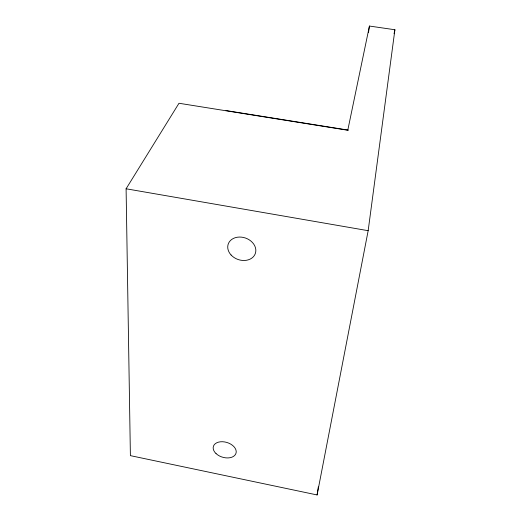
<?xml version="1.0" encoding="UTF-8"?>
<svg xmlns="http://www.w3.org/2000/svg" width="521" height="521" viewBox="0 0 521 521"><rect width="100%" height="100%" fill="white"/><g stroke="black" fill="none" stroke-linecap="round" stroke-linejoin="round"><path stroke-width="0.78" d="M368.165 230.692L394.905 29.749L369.428 26.05L347.774 130.25L178.99 103.262L126.095 188.784L130.393 455.641L317.1 494.95L368.165 230.692L126.095 188.784M368.536 32.426L369.428 26.05M317.1 494.95L318.324 486.914M394.058 33.709L394.905 29.749M225.964 110.55L348.503 130.139M216.026 453.57A11.82 7.685 16.8 0 0 235.616 454.195A11.82 7.685 16.8 0 0 222.447 441.723A11.82 7.685 16.8 0 0 216.026 453.57M231.083 254.997A14.354 11.358 19.3 0 0 255.03 254.261A14.354 11.358 19.3 0 0 239.237 237.055A14.354 11.358 19.3 0 0 231.083 254.997"/></g></svg>
